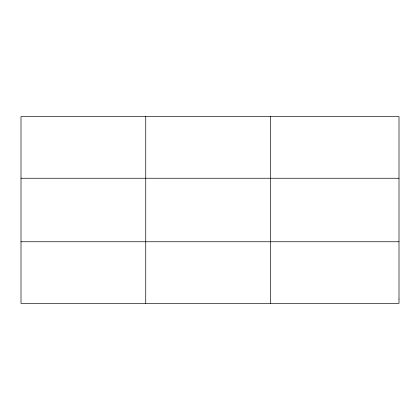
<?xml version="1.0" encoding="UTF-8"?>
<svg xmlns="http://www.w3.org/2000/svg" width="420" height="420" viewBox="0 0 420 420"><rect width="100%" height="100%" fill="white"/><g stroke="black" fill="none" stroke-linecap="round" stroke-linejoin="round"><path stroke-width="0.63" d="M145.74 303.408L145.74 116.592M270.48 303.408L270.48 116.592M21 178.243L399 178.243M21 241.757L399 241.757M399 299.008L399 303.408L21 303.408L21 116.592L399 116.592L399 299.008"/></g></svg>
